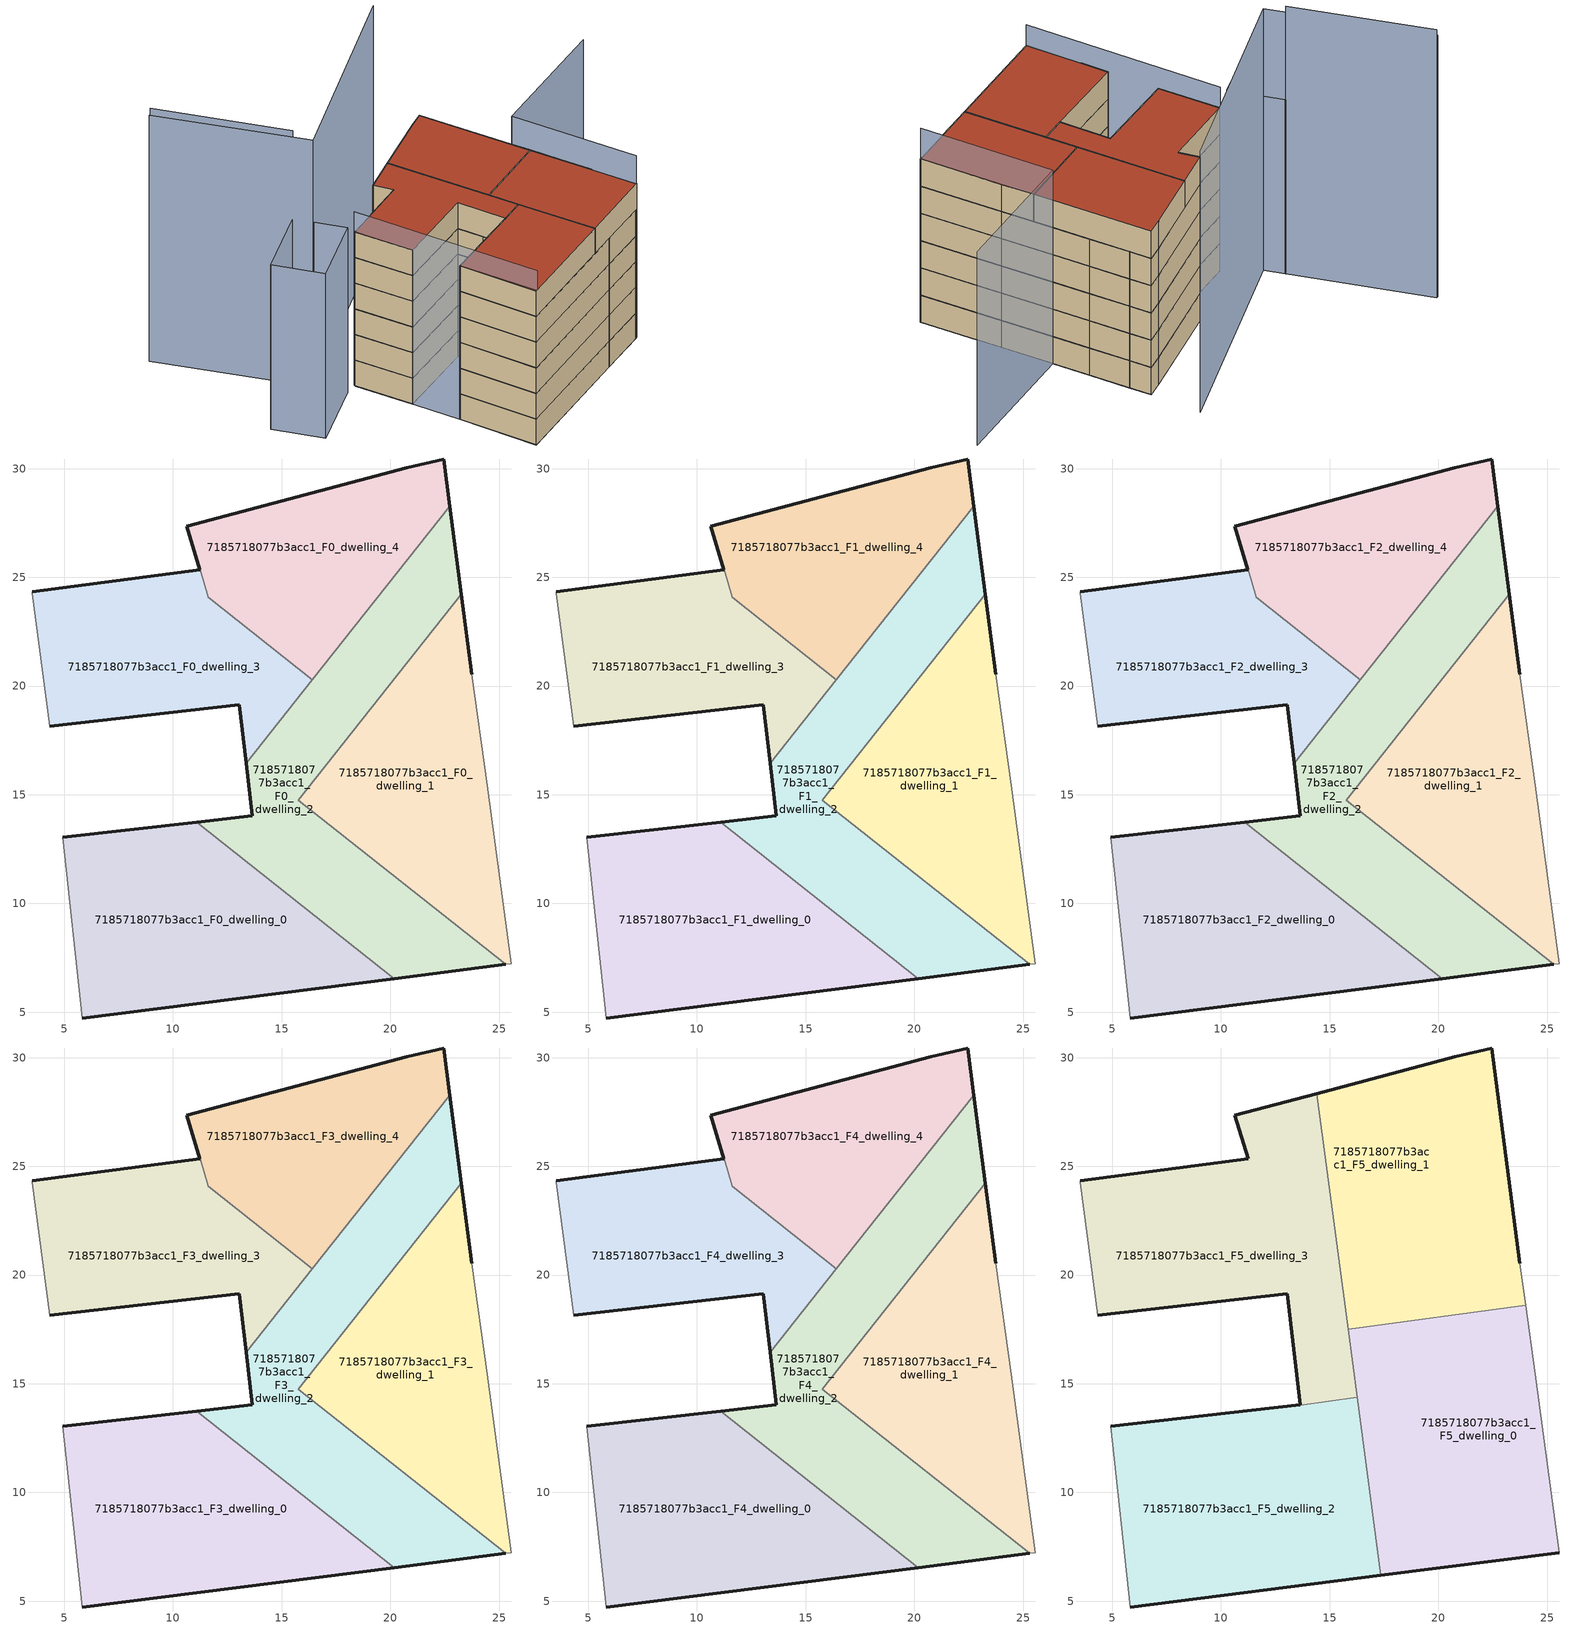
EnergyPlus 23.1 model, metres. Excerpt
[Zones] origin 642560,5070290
7185718077b3acc1_F0_dwelling_0
 floor ground (EU_floor_Construction): 20.18,6.55 11.1,13.75 4.94,13.04 5.84,4.73 z0
 wall outside (EU_wall_Construction): 4.94,13.04 11.1,13.75 / 20.18,6.55 5.84,4.73 z0:3
 wall to 7185718077b3acc1_F0_dwelling_2 (EU_wall_Construction): 11.1,13.75 20.18,6.55 z0:3
 wall adiabatic (EU_wall_Construction): 5.84,4.73 4.94,13.04 z0:3
7185718077b3acc1_F0_dwelling_1
 floor ground (EU_floor_Construction): 25.55,7.23 24.45,15.44 23.75,20.54 23.27,24.22 15.77,14.75 25.3,7.2 z0
 wall outside (EU_wall_Construction): 23.27,24.22 23.75,20.54 z0:3
 wall to 7185718077b3acc1_F0_dwelling_2 (EU_wall_Construction): 25.3,7.2 15.77,14.75 23.27,24.22 z0:3
 wall adiabatic (EU_wall_Construction): 23.75,20.54 24.45,15.44 25.55,7.23 25.3,7.2 z0:3
7185718077b3acc1_F0_dwelling_2
 floor ground (EU_floor_Construction): 25.3,7.2 15.77,14.75 23.27,24.22 22.74,28.28 13.36,16.45 13.65,14.04 11.1,13.75 20.18,6.55 z0
 wall outside (EU_wall_Construction): 22.74,28.28 23.27,24.22 / 25.3,7.2 20.18,6.55 / 11.1,13.75 13.65,14.04 13.36,16.45 z0:3
 wall to 7185718077b3acc1_F0_dwelling_4 (EU_wall_Construction): 16.41,20.29 22.74,28.28 z0:3
 wall to 7185718077b3acc1_F0_dwelling_3 (EU_wall_Construction): 13.36,16.45 16.41,20.29 z0:3
7185718077b3acc1_F0_dwelling_3
 floor ground (EU_floor_Construction): 13.36,16.45 16.41,20.29 11.62,24.09 11.25,25.35 3.54,24.35 3.54,24.25 4.34,18.14 13.05,19.14 z0
 wall outside (EU_wall_Construction): 3.54,24.35 11.25,25.35 / 13.36,16.45 13.05,19.14 4.34,18.14 z0:3
 wall adiabatic (EU_wall_Construction): 4.34,18.14 3.54,24.25 3.54,24.35 z0:3
 wall to 7185718077b3acc1_F0_dwelling_4 (EU_wall_Construction): 11.25,25.35 11.62,24.09 16.41,20.29 z0:3
7185718077b3acc1_F0_dwelling_4
 floor ground (EU_floor_Construction): 16.41,20.29 22.74,28.28 22.45,30.45 20.75,30.05 10.65,27.35 11.62,24.09 z0
 wall outside (EU_wall_Construction): 11.24,25.35 10.65,27.35 20.75,30.05 22.45,30.45 22.74,28.28 z0:3; 11.24,25.35,3 11.25,25.35,0 11.24,25.35,0
7185718077b3acc1_F1_dwelling_0
 floor to 7185718077b3acc1_F0_dwelling_0 (EU_floor_Construction): 20.18,6.55 11.1,13.75 4.94,13.04 5.84,4.73 z3
 wall outside (EU_wall_Construction): 4.94,13.04 11.1,13.75 / 20.18,6.55 5.84,4.73 z3:6
 wall to 7185718077b3acc1_F1_dwelling_2 (EU_wall_Construction): 11.1,13.75 20.18,6.55 z3:6
 wall adiabatic (EU_wall_Construction): 5.84,4.73 4.94,13.04 z3:6
7185718077b3acc1_F1_dwelling_1
 floor to 7185718077b3acc1_F0_dwelling_1 (EU_floor_Construction): 25.55,7.23 24.45,15.44 23.75,20.54 23.27,24.22 15.77,14.75 25.3,7.2 z3
 wall outside (EU_wall_Construction): 23.27,24.22 23.75,20.54 z3:6
 wall to 7185718077b3acc1_F1_dwelling_2 (EU_wall_Construction): 25.3,7.2 15.77,14.75 23.27,24.22 z3:6
 wall adiabatic (EU_wall_Construction): 23.75,20.54 24.45,15.44 25.55,7.23 25.3,7.2 z3:6
7185718077b3acc1_F1_dwelling_2
 floor to 7185718077b3acc1_F0_dwelling_2 (EU_floor_Construction): 25.3,7.2 15.77,14.75 23.27,24.22 22.74,28.28 13.36,16.45 13.65,14.04 11.1,13.75 20.18,6.55 z3
 wall outside (EU_wall_Construction): 22.74,28.28 23.27,24.22 / 25.3,7.2 20.18,6.55 / 11.1,13.75 13.65,14.04 13.36,16.45 z3:6
 wall to 7185718077b3acc1_F1_dwelling_4 (EU_wall_Construction): 16.41,20.29 22.74,28.28 z3:6
 wall to 7185718077b3acc1_F1_dwelling_3 (EU_wall_Construction): 13.36,16.45 16.41,20.29 z3:6
7185718077b3acc1_F1_dwelling_3
 floor to 7185718077b3acc1_F0_dwelling_3 (EU_floor_Construction): 13.36,16.45 16.41,20.29 11.62,24.09 11.25,25.35 3.54,24.35 3.54,24.25 4.34,18.14 13.05,19.14 z3
 wall outside (EU_wall_Construction): 3.54,24.35 11.25,25.35 / 13.36,16.45 13.05,19.14 4.34,18.14 z3:6
 wall adiabatic (EU_wall_Construction): 4.34,18.14 3.54,24.25 3.54,24.35 z3:6
 wall to 7185718077b3acc1_F1_dwelling_4 (EU_wall_Construction): 11.25,25.35 11.62,24.09 16.41,20.29 z3:6
7185718077b3acc1_F1_dwelling_4
 floor to 7185718077b3acc1_F0_dwelling_4 (EU_floor_Construction): 16.41,20.29 22.74,28.28 22.45,30.45 20.75,30.05 10.65,27.35 11.62,24.09 z3
 wall outside (EU_wall_Construction): 11.24,25.35 10.65,27.35 20.75,30.05 22.45,30.45 22.74,28.28 z3:6; 11.24,25.35,6 11.25,25.35,3 11.24,25.35,3
7185718077b3acc1_F2_dwelling_0
 floor to 7185718077b3acc1_F1_dwelling_0 (EU_floor_Construction): 20.18,6.55 11.1,13.75 4.94,13.04 5.84,4.73 z6
 wall outside (EU_wall_Construction): 4.94,13.04 11.1,13.75 / 20.18,6.55 5.84,4.73 z6:9
 wall to 7185718077b3acc1_F2_dwelling_2 (EU_wall_Construction): 11.1,13.75 20.18,6.55 z6:9
 wall adiabatic (EU_wall_Construction): 5.84,4.73 4.94,13.04 z6:9
7185718077b3acc1_F2_dwelling_1
 floor to 7185718077b3acc1_F1_dwelling_1 (EU_floor_Construction): 25.55,7.23 24.45,15.44 23.75,20.54 23.27,24.22 15.77,14.75 25.3,7.2 z6
 wall outside (EU_wall_Construction): 23.27,24.22 23.75,20.54 z6:9
 wall to 7185718077b3acc1_F2_dwelling_2 (EU_wall_Construction): 25.3,7.2 15.77,14.75 23.27,24.22 z6:9
 wall adiabatic (EU_wall_Construction): 23.75,20.54 24.45,15.44 25.55,7.23 25.3,7.2 z6:9
7185718077b3acc1_F2_dwelling_2
 floor to 7185718077b3acc1_F1_dwelling_2 (EU_floor_Construction): 25.3,7.2 15.77,14.75 23.27,24.22 22.74,28.28 13.36,16.45 13.65,14.04 11.1,13.75 20.18,6.55 z6
 wall outside (EU_wall_Construction): 22.74,28.28 23.27,24.22 / 25.3,7.2 20.18,6.55 / 11.1,13.75 13.65,14.04 13.36,16.45 z6:9
 wall to 7185718077b3acc1_F2_dwelling_4 (EU_wall_Construction): 16.41,20.29 22.74,28.28 z6:9
 wall to 7185718077b3acc1_F2_dwelling_3 (EU_wall_Construction): 13.36,16.45 16.41,20.29 z6:9
7185718077b3acc1_F2_dwelling_3
 floor to 7185718077b3acc1_F1_dwelling_3 (EU_floor_Construction): 13.36,16.45 16.41,20.29 11.62,24.09 11.25,25.35 3.54,24.35 3.54,24.25 4.34,18.14 13.05,19.14 z6
 wall outside (EU_wall_Construction): 3.54,24.35 11.25,25.35 / 13.36,16.45 13.05,19.14 4.34,18.14 z6:9
 wall adiabatic (EU_wall_Construction): 4.34,18.14 3.54,24.25 3.54,24.35 z6:9
 wall to 7185718077b3acc1_F2_dwelling_4 (EU_wall_Construction): 11.25,25.35 11.62,24.09 16.41,20.29 z6:9
7185718077b3acc1_F2_dwelling_4
 floor to 7185718077b3acc1_F1_dwelling_4 (EU_floor_Construction): 16.41,20.29 22.74,28.28 22.45,30.45 20.75,30.05 10.65,27.35 11.62,24.09 z6
 wall outside (EU_wall_Construction): 11.24,25.35 10.65,27.35 20.75,30.05 22.45,30.45 22.74,28.28 z6:9; 11.24,25.35,9 11.25,25.35,6 11.24,25.35,6
7185718077b3acc1_F3_dwelling_0
 floor to 7185718077b3acc1_F2_dwelling_0 (EU_floor_Construction): 20.18,6.55 11.1,13.75 4.94,13.04 5.84,4.73 z9
 wall outside (EU_wall_Construction): 4.94,13.04 11.1,13.75 / 20.18,6.55 5.84,4.73 z9:12
 wall to 7185718077b3acc1_F3_dwelling_2 (EU_wall_Construction): 11.1,13.75 20.18,6.55 z9:12
 wall adiabatic (EU_wall_Construction): 5.84,4.73 4.94,13.04 z9:12
7185718077b3acc1_F3_dwelling_1
 floor to 7185718077b3acc1_F2_dwelling_1 (EU_floor_Construction): 25.55,7.23 24.45,15.44 23.75,20.54 23.27,24.22 15.77,14.75 25.3,7.2 z9
 wall outside (EU_wall_Construction): 23.27,24.22 23.75,20.54 z9:12
 wall to 7185718077b3acc1_F3_dwelling_2 (EU_wall_Construction): 25.3,7.2 15.77,14.75 23.27,24.22 z9:12
 wall adiabatic (EU_wall_Construction): 23.75,20.54 24.45,15.44 25.55,7.23 25.3,7.2 z9:12
7185718077b3acc1_F3_dwelling_2
 floor to 7185718077b3acc1_F2_dwelling_2 (EU_floor_Construction): 25.3,7.2 15.77,14.75 23.27,24.22 22.74,28.28 13.36,16.45 13.65,14.04 11.1,13.75 20.18,6.55 z9
 wall outside (EU_wall_Construction): 22.74,28.28 23.27,24.22 / 25.3,7.2 20.18,6.55 / 11.1,13.75 13.65,14.04 13.36,16.45 z9:12
 wall to 7185718077b3acc1_F3_dwelling_4 (EU_wall_Construction): 16.41,20.29 22.74,28.28 z9:12
 wall to 7185718077b3acc1_F3_dwelling_3 (EU_wall_Construction): 13.36,16.45 16.41,20.29 z9:12
7185718077b3acc1_F3_dwelling_3
 floor to 7185718077b3acc1_F2_dwelling_3 (EU_floor_Construction): 13.36,16.45 16.41,20.29 11.62,24.09 11.25,25.35 3.54,24.35 3.54,24.25 4.34,18.14 13.05,19.14 z9
 wall outside (EU_wall_Construction): 3.54,24.35 11.25,25.35 / 13.36,16.45 13.05,19.14 4.34,18.14 z9:12
 wall adiabatic (EU_wall_Construction): 4.34,18.14 3.54,24.25 3.54,24.35 z9:12
 wall to 7185718077b3acc1_F3_dwelling_4 (EU_wall_Construction): 11.25,25.35 11.62,24.09 16.41,20.29 z9:12
7185718077b3acc1_F3_dwelling_4
 floor to 7185718077b3acc1_F2_dwelling_4 (EU_floor_Construction): 16.41,20.29 22.74,28.28 22.45,30.45 20.75,30.05 10.65,27.35 11.62,24.09 z9
 wall outside (EU_wall_Construction): 11.24,25.35 10.65,27.35 20.75,30.05 22.45,30.45 22.74,28.28 z9:12; 11.24,25.35,12 11.25,25.35,9 11.24,25.35,9
7185718077b3acc1_F4_dwelling_0
 floor to 7185718077b3acc1_F3_dwelling_0 (EU_floor_Construction): 20.18,6.55 11.1,13.75 4.94,13.04 5.84,4.73 z12
 wall outside (EU_wall_Construction): 4.94,13.04 11.1,13.75 / 20.18,6.55 5.84,4.73 z12:15
 wall to 7185718077b3acc1_F4_dwelling_2 (EU_wall_Construction): 11.1,13.75 20.18,6.55 z12:15
 wall adiabatic (EU_wall_Construction): 5.84,4.73 4.94,13.04 z12:15
7185718077b3acc1_F4_dwelling_1
 floor to 7185718077b3acc1_F3_dwelling_1 (EU_floor_Construction): 25.55,7.23 24.45,15.44 23.75,20.54 23.27,24.22 15.77,14.75 25.3,7.2 z12
 wall outside (EU_wall_Construction): 23.27,24.22 23.75,20.54 z12:15
 wall to 7185718077b3acc1_F4_dwelling_2 (EU_wall_Construction): 25.3,7.2 15.77,14.75 23.27,24.22 z12:15
 wall adiabatic (EU_wall_Construction): 23.75,20.54 24.45,15.44 25.55,7.23 25.3,7.2 z12:15
7185718077b3acc1_F4_dwelling_2
 floor to 7185718077b3acc1_F3_dwelling_2 (EU_floor_Construction): 25.3,7.2 15.77,14.75 23.27,24.22 22.74,28.28 13.36,16.45 13.65,14.04 11.1,13.75 20.18,6.55 z12
 wall outside (EU_wall_Construction): 22.74,28.28 23.27,24.22 / 25.3,7.2 20.18,6.55 / 11.1,13.75 13.65,14.04 13.36,16.45 z12:15
 wall to 7185718077b3acc1_F4_dwelling_4 (EU_wall_Construction): 16.41,20.29 22.74,28.28 z12:15
 wall to 7185718077b3acc1_F4_dwelling_3 (EU_wall_Construction): 13.36,16.45 16.41,20.29 z12:15
7185718077b3acc1_F4_dwelling_3
 floor to 7185718077b3acc1_F3_dwelling_3 (EU_floor_Construction): 13.36,16.45 16.41,20.29 11.62,24.09 11.25,25.35 3.54,24.35 3.54,24.25 4.34,18.14 13.05,19.14 z12
 wall outside (EU_wall_Construction): 3.54,24.35 11.25,25.35 / 13.36,16.45 13.05,19.14 4.34,18.14 z12:15
 wall adiabatic (EU_wall_Construction): 4.34,18.14 3.54,24.25 3.54,24.35 z12:15
 wall to 7185718077b3acc1_F4_dwelling_4 (EU_wall_Construction): 11.25,25.35 11.62,24.09 16.41,20.29 z12:15
7185718077b3acc1_F4_dwelling_4
 floor to 7185718077b3acc1_F3_dwelling_4 (EU_floor_Construction): 16.41,20.29 22.74,28.28 22.45,30.45 20.75,30.05 10.65,27.35 11.62,24.09 z12
 wall outside (EU_wall_Construction): 11.24,25.35 10.65,27.35 20.75,30.05 22.45,30.45 22.74,28.28 z12:15; 11.24,25.35,15 11.25,25.35,12 11.24,25.35,12
7185718077b3acc1_F5_dwelling_0
 floor to 7185718077b3acc1_F4_dwelling_1 (EU_floor_Construction): 25.55,7.23 24.45,15.44 24.02,18.6 18.2,17.83 16.15,15.24 16.27,14.36 25.3,7.2 z15
 floor to 7185718077b3acc1_F4_dwelling_2 (EU_floor_Construction): 25.3,7.2 16.27,14.36 16.97,9.09 20.18,6.55 z15; 16.15,15.24 18.2,17.83 15.85,17.51 z15
 floor to 7185718077b3acc1_F4_dwelling_0 (EU_floor_Construction): 20.18,6.55 16.97,9.09 17.36,6.19 z15
 wall outside (EU_wall_Construction): 25.55,7.23 17.36,6.19 z15:18
 wall to 7185718077b3acc1_F5_dwelling_1 (EU_wall_Construction): 15.85,17.51 24.02,18.6 z15:18
 wall adiabatic (EU_wall_Construction): 24.02,18.6 24.45,15.44 25.55,7.23 z15:18
 wall to 7185718077b3acc1_F5_dwelling_2 (EU_wall_Construction): 17.36,6.19 16.27,14.37 z15:18
 wall to 7185718077b3acc1_F5_dwelling_3 (EU_wall_Construction): 16.27,14.37 15.85,17.51 z15:18
 roof outside (EU_roof_Construction): 24.02,18.6 24.45,15.44 25.55,7.23 17.36,6.19 15.85,17.51 z18
7185718077b3acc1_F5_dwelling_1
 floor to 7185718077b3acc1_F4_dwelling_4 (EU_floor_Construction): 16.41,20.29 22.74,28.27 22.45,30.45 20.75,30.05 14.4,28.35 15.36,21.12 z15
 floor to 7185718077b3acc1_F4_dwelling_1 (EU_floor_Construction): 24.02,18.6 23.75,20.54 23.27,24.22 18.2,17.83 z15
 floor to 7185718077b3acc1_F4_dwelling_3 (EU_floor_Construction): 15.61,19.28 16.41,20.29 15.36,21.12 z15
 floor to 7185718077b3acc1_F4_dwelling_2 (EU_floor_Construction): 18.2,17.83 23.27,24.22 22.74,28.27 15.61,19.28 15.85,17.51 z15
 wall outside (EU_wall_Construction): 14.4,28.35 20.75,30.05 22.45,30.45 23.75,20.54 z15:18
 wall adiabatic (EU_wall_Construction): 23.75,20.54 24.02,18.6 z15:18
 wall to 7185718077b3acc1_F5_dwelling_3 (EU_wall_Construction): 15.85,17.51 14.4,28.35 z15:18
 roof outside (EU_roof_Construction): 22.45,30.45 23.75,20.54 24.02,18.6 15.85,17.51 14.4,28.35 20.75,30.05 z18
7185718077b3acc1_F5_dwelling_2
 floor to 7185718077b3acc1_F4_dwelling_0 (EU_floor_Construction): 17.36,6.19 16.97,9.09 11.1,13.75 4.94,13.04 5.84,4.73 z15
 floor to 7185718077b3acc1_F4_dwelling_2 (EU_floor_Construction): 16.97,9.09 16.27,14.36 16.25,14.37 13.65,14.02 13.64,14.04 11.1,13.75 z15
 wall outside (EU_wall_Construction): 4.94,13.04 13.64,14.04 / 17.36,6.19 5.84,4.73 z15:18
 wall to 7185718077b3acc1_F5_dwelling_3 (EU_wall_Construction): 13.64,14.04 13.65,14.02 16.27,14.37 z15:18
 wall adiabatic (EU_wall_Construction): 5.84,4.73 4.94,13.04 z15:18
 roof outside (EU_roof_Construction): 16.27,14.37 17.36,6.19 5.84,4.73 4.94,13.04 13.64,14.04 13.65,14.02 z18
7185718077b3acc1_F5_dwelling_3
 floor to 7185718077b3acc1_F4_dwelling_2 (EU_floor_Construction): 16.25,14.37 15.77,14.75 16.15,15.24 15.61,19.28 13.36,16.45 13.65,14.04 13.65,14.02 z15
 floor to 7185718077b3acc1_F4_dwelling_3 (EU_floor_Construction): 13.36,16.45 15.61,19.28 15.36,21.12 11.62,24.09 11.25,25.35 3.54,24.35 3.54,24.25 4.34,18.14 13.05,19.14 z15
 floor to 7185718077b3acc1_F4_dwelling_1 (EU_floor_Construction): 16.27,14.37 16.15,15.24 15.77,14.75 16.25,14.37 z15
 floor to 7185718077b3acc1_F4_dwelling_4 (EU_floor_Construction): 15.36,21.12 14.4,28.35 10.65,27.35 11.62,24.09 z15
 wall outside (EU_wall_Construction): 13.64,14.04 13.05,19.14 4.34,18.14 / 3.54,24.35 11.25,25.35 10.65,27.35 14.4,28.35 z15:18
 wall adiabatic (EU_wall_Construction): 4.34,18.14 3.54,24.25 3.54,24.35 z15:18
 roof outside (EU_roof_Construction): 14.4,28.35 16.27,14.37 13.65,14.02 13.64,14.04 13.05,19.14 4.34,18.14 3.54,24.25 3.54,24.35 11.25,25.35 10.65,27.35 z18
shading: 3.57,24.41 5.97,4.75 z0:20.3; 25.46,7.22 23.75,20.54 / 23.75,20.54 37.76,22.34 z0:21.3; -6.84,26.66 0.45,29.36 / 0.45,29.36 2.34,24.25 / 2.34,24.25 -4.95,21.56 / -4.95,21.56 -6.84,26.66 z0:19.2; -4.51,42.42 0.44,29.35 z0:29.5; 22.09,35.56 1.15,27.42 / 1.15,27.42 -4.68,42.43 z0:28.8
[Building]
EU S2 Campaign: North Axis=0; Terrain=City; Solar Distribution=FullExterior
[Site:Location]
Lyon-Bron: Latitude=45.75; Longitude=5; Time Zone=1; Elevation=198
[SizingPeriod:WeatherFileDays]
AnnualSizingPeriod: Begin Month=1; Begin Day of Month=1; End Month=12; End Day of Month=31; Day of Week for Start Day=Monday; Use Weather File Daylight Saving Period=No; Use Weather File Rain and Snow Indicators=No
[MATERIAL]
EU_InternalMass_Material: Roughness=MediumRough; Thickness=0.1; Conductivity=1; Density=1800; Specific Heat=900; Thermal Absorptance=0.9; Solar Absorptance=0.7; Visible Absorptance=0.7
[MATERIAL:NOMASS] Roughness=MediumRough; Thermal Absorptance=0.9; Solar Absorptance=0.7; Visible Absorptance=0.7
Name | Thermal Resistance
EU_wall_NoMass | 0.776494
EU_roof_NoMass | 0.486893
EU_floor_NoMass | 0.421597
[CONSTRUCTION]
EU_wall_Construction: EU_wall_NoMass
EU_roof_Construction: EU_roof_NoMass
EU_floor_Construction: EU_floor_NoMass
EU_InternalMass_Construction: EU_InternalMass_Material
[ZONE] Type=1; Multiplier=1; Ceiling Height=autocalculate; Floor Area=autocalculate; Part of Total Floor Area=Yes
Name | Volume
7185718077b3acc1_F0_dwelling_0; 7185718077b3acc1_F1_dwelling_0; 7185718077b3acc1_F2_dwelling_0; 7185718077b3acc1_F3_dwelling_0; 7185718077b3acc1_F4_dwelling_0 | 257.259
7185718077b3acc1_F5_dwelling_0 | 283.586
7185718077b3acc1_F0_dwelling_1; 7185718077b3acc1_F1_dwelling_1; 7185718077b3acc1_F2_dwelling_1; 7185718077b3acc1_F3_dwelling_1; 7185718077b3acc1_F4_dwelling_1 | 226.863
7185718077b3acc1_F5_dwelling_1 | 283.587
7185718077b3acc1_F0_dwelling_2; 7185718077b3acc1_F1_dwelling_2; 7185718077b3acc1_F2_dwelling_2; 7185718077b3acc1_F3_dwelling_2; 7185718077b3acc1_F4_dwelling_2 | 257.278
7185718077b3acc1_F5_dwelling_2 | 286.146
7185718077b3acc1_F0_dwelling_3; 7185718077b3acc1_F1_dwelling_3; 7185718077b3acc1_F2_dwelling_3; 7185718077b3acc1_F3_dwelling_3; 7185718077b3acc1_F4_dwelling_3 | 198.515
7185718077b3acc1_F5_dwelling_3 | 281.04
7185718077b3acc1_F0_dwelling_4; 7185718077b3acc1_F1_dwelling_4; 7185718077b3acc1_F2_dwelling_4; 7185718077b3acc1_F3_dwelling_4; 7185718077b3acc1_F4_dwelling_4 | 194.441
[INTERNALMASS] Construction=EU_InternalMass_Construction
Name | Zone or ZoneList | Surface Area
7185718077b3acc1_F0_dwelling_0_EU_InternalMass | 7185718077b3acc1_F0_dwelling_0 | 85.7509
7185718077b3acc1_F0_dwelling_1_EU_InternalMass | 7185718077b3acc1_F0_dwelling_1 | 75.6219
7185718077b3acc1_F0_dwelling_2_EU_InternalMass | 7185718077b3acc1_F0_dwelling_2 | 85.7592
7185718077b3acc1_F0_dwelling_3_EU_InternalMass | 7185718077b3acc1_F0_dwelling_3 | 66.1717
7185718077b3acc1_F0_dwelling_4_EU_InternalMass | 7185718077b3acc1_F0_dwelling_4 | 64.8128
7185718077b3acc1_F1_dwelling_0_EU_InternalMass | 7185718077b3acc1_F1_dwelling_0 | 85.7509
7185718077b3acc1_F1_dwelling_1_EU_InternalMass | 7185718077b3acc1_F1_dwelling_1 | 75.6219
7185718077b3acc1_F1_dwelling_2_EU_InternalMass | 7185718077b3acc1_F1_dwelling_2 | 85.7592
7185718077b3acc1_F1_dwelling_3_EU_InternalMass | 7185718077b3acc1_F1_dwelling_3 | 66.1717
7185718077b3acc1_F1_dwelling_4_EU_InternalMass | 7185718077b3acc1_F1_dwelling_4 | 64.8128
7185718077b3acc1_F2_dwelling_0_EU_InternalMass | 7185718077b3acc1_F2_dwelling_0 | 85.7509
7185718077b3acc1_F2_dwelling_1_EU_InternalMass | 7185718077b3acc1_F2_dwelling_1 | 75.6219
7185718077b3acc1_F2_dwelling_2_EU_InternalMass | 7185718077b3acc1_F2_dwelling_2 | 85.7592
7185718077b3acc1_F2_dwelling_3_EU_InternalMass | 7185718077b3acc1_F2_dwelling_3 | 66.1717
7185718077b3acc1_F2_dwelling_4_EU_InternalMass | 7185718077b3acc1_F2_dwelling_4 | 64.8128
7185718077b3acc1_F3_dwelling_0_EU_InternalMass | 7185718077b3acc1_F3_dwelling_0 | 85.7509
7185718077b3acc1_F3_dwelling_1_EU_InternalMass | 7185718077b3acc1_F3_dwelling_1 | 75.6219
7185718077b3acc1_F3_dwelling_2_EU_InternalMass | 7185718077b3acc1_F3_dwelling_2 | 85.7592
7185718077b3acc1_F3_dwelling_3_EU_InternalMass | 7185718077b3acc1_F3_dwelling_3 | 66.1717
7185718077b3acc1_F3_dwelling_4_EU_InternalMass | 7185718077b3acc1_F3_dwelling_4 | 64.8128
7185718077b3acc1_F4_dwelling_0_EU_InternalMass | 7185718077b3acc1_F4_dwelling_0 | 85.7509
7185718077b3acc1_F4_dwelling_1_EU_InternalMass | 7185718077b3acc1_F4_dwelling_1 | 75.6219
7185718077b3acc1_F4_dwelling_2_EU_InternalMass | 7185718077b3acc1_F4_dwelling_2 | 85.7592
7185718077b3acc1_F4_dwelling_3_EU_InternalMass | 7185718077b3acc1_F4_dwelling_3 | 66.1717
7185718077b3acc1_F4_dwelling_4_EU_InternalMass | 7185718077b3acc1_F4_dwelling_4 | 64.8128
7185718077b3acc1_F5_dwelling_0_EU_InternalMass | 7185718077b3acc1_F5_dwelling_0 | 94.5285
7185718077b3acc1_F5_dwelling_1_EU_InternalMass | 7185718077b3acc1_F5_dwelling_1 | 94.5291
7185718077b3acc1_F5_dwelling_2_EU_InternalMass | 7185718077b3acc1_F5_dwelling_2 | 95.3826
7185718077b3acc1_F5_dwelling_3_EU_InternalMass | 7185718077b3acc1_F5_dwelling_3 | 93.6796
[OTHEREQUIPMENT] Fuel Type=Electricity; Design Level Calculation Method=Watts/Area; Power per Zone Floor Area=1; Fraction Latent=0; Fraction Radiant=0; Fraction Lost=0; Carbon Dioxide Generation Rate=0; EndUse Subcategory=EU_Step8_InternalGains
Name | Zone or ZoneList or Space or SpaceList | Schedule
EU_Step8_InternalGain_7185718077b3acc1_F0_dwelling_0_f000 | 7185718077b3acc1_F0_dwelling_0 | EU_Step8_GainSchedule_7185718077b3acc1_F0_dwelling_0_f000
EU_Step8_InternalGain_7185718077b3acc1_F0_dwelling_1_f000 | 7185718077b3acc1_F0_dwelling_1 | EU_Step8_GainSchedule_7185718077b3acc1_F0_dwelling_1_f000
EU_Step8_InternalGain_7185718077b3acc1_F0_dwelling_2_f000 | 7185718077b3acc1_F0_dwelling_2 | EU_Step8_GainSchedule_7185718077b3acc1_F0_dwelling_2_f000
EU_Step8_InternalGain_7185718077b3acc1_F0_dwelling_3_f000 | 7185718077b3acc1_F0_dwelling_3 | EU_Step8_GainSchedule_7185718077b3acc1_F0_dwelling_3_f000
EU_Step8_InternalGain_7185718077b3acc1_F0_dwelling_4_f000 | 7185718077b3acc1_F0_dwelling_4 | EU_Step8_GainSchedule_7185718077b3acc1_F0_dwelling_4_f000
EU_Step8_InternalGain_7185718077b3acc1_F1_dwelling_0_f000 | 7185718077b3acc1_F1_dwelling_0 | EU_Step8_GainSchedule_7185718077b3acc1_F1_dwelling_0_f000
EU_Step8_InternalGain_7185718077b3acc1_F1_dwelling_1_f000 | 7185718077b3acc1_F1_dwelling_1 | EU_Step8_GainSchedule_7185718077b3acc1_F1_dwelling_1_f000
EU_Step8_InternalGain_7185718077b3acc1_F1_dwelling_2_f000 | 7185718077b3acc1_F1_dwelling_2 | EU_Step8_GainSchedule_7185718077b3acc1_F1_dwelling_2_f000
EU_Step8_InternalGain_7185718077b3acc1_F1_dwelling_3_f000 | 7185718077b3acc1_F1_dwelling_3 | EU_Step8_GainSchedule_7185718077b3acc1_F1_dwelling_3_f000
EU_Step8_InternalGain_7185718077b3acc1_F1_dwelling_4_f000 | 7185718077b3acc1_F1_dwelling_4 | EU_Step8_GainSchedule_7185718077b3acc1_F1_dwelling_4_f000
EU_Step8_InternalGain_7185718077b3acc1_F2_dwelling_0_f000 | 7185718077b3acc1_F2_dwelling_0 | EU_Step8_GainSchedule_7185718077b3acc1_F2_dwelling_0_f000
EU_Step8_InternalGain_7185718077b3acc1_F2_dwelling_1_f000 | 7185718077b3acc1_F2_dwelling_1 | EU_Step8_GainSchedule_7185718077b3acc1_F2_dwelling_1_f000
EU_Step8_InternalGain_7185718077b3acc1_F2_dwelling_2_f000 | 7185718077b3acc1_F2_dwelling_2 | EU_Step8_GainSchedule_7185718077b3acc1_F2_dwelling_2_f000
EU_Step8_InternalGain_7185718077b3acc1_F2_dwelling_3_f000 | 7185718077b3acc1_F2_dwelling_3 | EU_Step8_GainSchedule_7185718077b3acc1_F2_dwelling_3_f000
EU_Step8_InternalGain_7185718077b3acc1_F2_dwelling_4_f000 | 7185718077b3acc1_F2_dwelling_4 | EU_Step8_GainSchedule_7185718077b3acc1_F2_dwelling_4_f000
EU_Step8_InternalGain_7185718077b3acc1_F3_dwelling_0_f000 | 7185718077b3acc1_F3_dwelling_0 | EU_Step8_GainSchedule_7185718077b3acc1_F3_dwelling_0_f000
EU_Step8_InternalGain_7185718077b3acc1_F3_dwelling_1_f000 | 7185718077b3acc1_F3_dwelling_1 | EU_Step8_GainSchedule_7185718077b3acc1_F3_dwelling_1_f000
EU_Step8_InternalGain_7185718077b3acc1_F3_dwelling_2_f000 | 7185718077b3acc1_F3_dwelling_2 | EU_Step8_GainSchedule_7185718077b3acc1_F3_dwelling_2_f000
EU_Step8_InternalGain_7185718077b3acc1_F3_dwelling_3_f000 | 7185718077b3acc1_F3_dwelling_3 | EU_Step8_GainSchedule_7185718077b3acc1_F3_dwelling_3_f000
EU_Step8_InternalGain_7185718077b3acc1_F3_dwelling_4_f000 | 7185718077b3acc1_F3_dwelling_4 | EU_Step8_GainSchedule_7185718077b3acc1_F3_dwelling_4_f000
EU_Step8_InternalGain_7185718077b3acc1_F4_dwelling_0_f000 | 7185718077b3acc1_F4_dwelling_0 | EU_Step8_GainSchedule_7185718077b3acc1_F4_dwelling_0_f000
EU_Step8_InternalGain_7185718077b3acc1_F4_dwelling_1_f000 | 7185718077b3acc1_F4_dwelling_1 | EU_Step8_GainSchedule_7185718077b3acc1_F4_dwelling_1_f000
EU_Step8_InternalGain_7185718077b3acc1_F4_dwelling_2_f000 | 7185718077b3acc1_F4_dwelling_2 | EU_Step8_GainSchedule_7185718077b3acc1_F4_dwelling_2_f000
EU_Step8_InternalGain_7185718077b3acc1_F4_dwelling_3_f000 | 7185718077b3acc1_F4_dwelling_3 | EU_Step8_GainSchedule_7185718077b3acc1_F4_dwelling_3_f000
EU_Step8_InternalGain_7185718077b3acc1_F4_dwelling_4_f000 | 7185718077b3acc1_F4_dwelling_4 | EU_Step8_GainSchedule_7185718077b3acc1_F4_dwelling_4_f000
EU_Step8_InternalGain_7185718077b3acc1_F5_dwelling_0_f000 | 7185718077b3acc1_F5_dwelling_0 | EU_Step8_GainSchedule_7185718077b3acc1_F5_dwelling_0_f000
EU_Step8_InternalGain_7185718077b3acc1_F5_dwelling_1_f000 | 7185718077b3acc1_F5_dwelling_1 | EU_Step8_GainSchedule_7185718077b3acc1_F5_dwelling_1_f000
EU_Step8_InternalGain_7185718077b3acc1_F5_dwelling_2_f000 | 7185718077b3acc1_F5_dwelling_2 | EU_Step8_GainSchedule_7185718077b3acc1_F5_dwelling_2_f000
EU_Step8_InternalGain_7185718077b3acc1_F5_dwelling_3_f000 | 7185718077b3acc1_F5_dwelling_3 | EU_Step8_GainSchedule_7185718077b3acc1_F5_dwelling_3_f000
[ZONEVENTILATION:DESIGNFLOWRATE] Schedule=EU_AlwaysOn; Design Flow Rate Calculation Method=AirChanges/Hour; Air Changes per Hour=0.693814; Ventilation Type=Natural; Fan Pressure Rise=0; Fan Total Efficiency=1; Constant Term Coefficient=1; Temperature Term Coefficient=0; Velocity Term Coefficient=0; Velocity Squared Term Coefficient=0; Minimum Indoor Temperature=-100; Maximum Indoor Temperature=100; Delta Temperature=-100; Minimum Outdoor Temperature=-100; Maximum Outdoor Temperature=100; Maximum Wind Speed=40
Name | Zone or ZoneList or Space or SpaceList
EU_ConstantAir_7185718077b3acc1_F0_dwelling_0 | 7185718077b3acc1_F0_dwelling_0
EU_ConstantAir_7185718077b3acc1_F0_dwelling_1 | 7185718077b3acc1_F0_dwelling_1
EU_ConstantAir_7185718077b3acc1_F0_dwelling_2 | 7185718077b3acc1_F0_dwelling_2
EU_ConstantAir_7185718077b3acc1_F0_dwelling_3 | 7185718077b3acc1_F0_dwelling_3
EU_ConstantAir_7185718077b3acc1_F0_dwelling_4 | 7185718077b3acc1_F0_dwelling_4
EU_ConstantAir_7185718077b3acc1_F1_dwelling_0 | 7185718077b3acc1_F1_dwelling_0
EU_ConstantAir_7185718077b3acc1_F1_dwelling_1 | 7185718077b3acc1_F1_dwelling_1
EU_ConstantAir_7185718077b3acc1_F1_dwelling_2 | 7185718077b3acc1_F1_dwelling_2
EU_ConstantAir_7185718077b3acc1_F1_dwelling_3 | 7185718077b3acc1_F1_dwelling_3
EU_ConstantAir_7185718077b3acc1_F1_dwelling_4 | 7185718077b3acc1_F1_dwelling_4
EU_ConstantAir_7185718077b3acc1_F2_dwelling_0 | 7185718077b3acc1_F2_dwelling_0
EU_ConstantAir_7185718077b3acc1_F2_dwelling_1 | 7185718077b3acc1_F2_dwelling_1
EU_ConstantAir_7185718077b3acc1_F2_dwelling_2 | 7185718077b3acc1_F2_dwelling_2
EU_ConstantAir_7185718077b3acc1_F2_dwelling_3 | 7185718077b3acc1_F2_dwelling_3
EU_ConstantAir_7185718077b3acc1_F2_dwelling_4 | 7185718077b3acc1_F2_dwelling_4
EU_ConstantAir_7185718077b3acc1_F3_dwelling_0 | 7185718077b3acc1_F3_dwelling_0
EU_ConstantAir_7185718077b3acc1_F3_dwelling_1 | 7185718077b3acc1_F3_dwelling_1
EU_ConstantAir_7185718077b3acc1_F3_dwelling_2 | 7185718077b3acc1_F3_dwelling_2
EU_ConstantAir_7185718077b3acc1_F3_dwelling_3 | 7185718077b3acc1_F3_dwelling_3
EU_ConstantAir_7185718077b3acc1_F3_dwelling_4 | 7185718077b3acc1_F3_dwelling_4
EU_ConstantAir_7185718077b3acc1_F4_dwelling_0 | 7185718077b3acc1_F4_dwelling_0
EU_ConstantAir_7185718077b3acc1_F4_dwelling_1 | 7185718077b3acc1_F4_dwelling_1
EU_ConstantAir_7185718077b3acc1_F4_dwelling_2 | 7185718077b3acc1_F4_dwelling_2
EU_ConstantAir_7185718077b3acc1_F4_dwelling_3 | 7185718077b3acc1_F4_dwelling_3
EU_ConstantAir_7185718077b3acc1_F4_dwelling_4 | 7185718077b3acc1_F4_dwelling_4
EU_ConstantAir_7185718077b3acc1_F5_dwelling_0 | 7185718077b3acc1_F5_dwelling_0
EU_ConstantAir_7185718077b3acc1_F5_dwelling_1 | 7185718077b3acc1_F5_dwelling_1
EU_ConstantAir_7185718077b3acc1_F5_dwelling_2 | 7185718077b3acc1_F5_dwelling_2
EU_ConstantAir_7185718077b3acc1_F5_dwelling_3 | 7185718077b3acc1_F5_dwelling_3
[HVACTEMPLATE:THERMOSTAT] Constant Heating Setpoint=20; Constant Cooling Setpoint=50
EU_HeatOnly_7185718077b3acc1_F0_dwelling_0; EU_HeatOnly_7185718077b3acc1_F0_dwelling_1; EU_HeatOnly_7185718077b3acc1_F0_dwelling_2; EU_HeatOnly_7185718077b3acc1_F0_dwelling_3; EU_HeatOnly_7185718077b3acc1_F0_dwelling_4; EU_HeatOnly_7185718077b3acc1_F1_dwelling_0; EU_HeatOnly_7185718077b3acc1_F1_dwelling_1; EU_HeatOnly_7185718077b3acc1_F1_dwelling_2; EU_HeatOnly_7185718077b3acc1_F1_dwelling_3; EU_HeatOnly_7185718077b3acc1_F1_dwelling_4; EU_HeatOnly_7185718077b3acc1_F2_dwelling_0; EU_HeatOnly_7185718077b3acc1_F2_dwelling_1; EU_HeatOnly_7185718077b3acc1_F2_dwelling_2; EU_HeatOnly_7185718077b3acc1_F2_dwelling_3; EU_HeatOnly_7185718077b3acc1_F2_dwelling_4; EU_HeatOnly_7185718077b3acc1_F3_dwelling_0; EU_HeatOnly_7185718077b3acc1_F3_dwelling_1; EU_HeatOnly_7185718077b3acc1_F3_dwelling_2; EU_HeatOnly_7185718077b3acc1_F3_dwelling_3; EU_HeatOnly_7185718077b3acc1_F3_dwelling_4; EU_HeatOnly_7185718077b3acc1_F4_dwelling_0; EU_HeatOnly_7185718077b3acc1_F4_dwelling_1; EU_HeatOnly_7185718077b3acc1_F4_dwelling_2; EU_HeatOnly_7185718077b3acc1_F4_dwelling_3; EU_HeatOnly_7185718077b3acc1_F4_dwelling_4; EU_HeatOnly_7185718077b3acc1_F5_dwelling_0; EU_HeatOnly_7185718077b3acc1_F5_dwelling_1; EU_HeatOnly_7185718077b3acc1_F5_dwelling_2; EU_HeatOnly_7185718077b3acc1_F5_dwelling_3
[HVACTEMPLATE:ZONE:IDEALLOADSAIRSYSTEM] System Availability Schedule=EU_AlwaysOn; Maximum Heating Supply Air Temperature=50; Minimum Cooling Supply Air Temperature=13; Maximum Heating Supply Air Humidity Ratio=0.0156; Minimum Cooling Supply Air Humidity Ratio=0.0077; Heating Limit=NoLimit; Cooling Limit=NoLimit; Heating Availability Schedule=EU_AlwaysOn; Cooling Availability Schedule=EU_CoolingOff; Dehumidification Control Type=ConstantSensibleHeatRatio; Cooling Sensible Heat Ratio=0.7; Dehumidification Setpoint=60; Humidification Control Type=None; Humidification Setpoint=30; Outdoor Air Method=None; Outdoor Air Flow Rate per Person=0.00944; Outdoor Air Flow Rate per Zone Floor Area=0; Outdoor Air Flow Rate per Zone=0; Demand Controlled Ventilation Type=None; Outdoor Air Economizer Type=NoEconomizer; Heat Recovery Type=None; Sensible Heat Recovery Effectiveness=0.7; Latent Heat Recovery Effectiveness=0.65
Name | Template Thermostat
7185718077b3acc1_F0_dwelling_0 | EU_HeatOnly_7185718077b3acc1_F0_dwelling_0
7185718077b3acc1_F0_dwelling_1 | EU_HeatOnly_7185718077b3acc1_F0_dwelling_1
7185718077b3acc1_F0_dwelling_2 | EU_HeatOnly_7185718077b3acc1_F0_dwelling_2
7185718077b3acc1_F0_dwelling_3 | EU_HeatOnly_7185718077b3acc1_F0_dwelling_3
7185718077b3acc1_F0_dwelling_4 | EU_HeatOnly_7185718077b3acc1_F0_dwelling_4
7185718077b3acc1_F1_dwelling_0 | EU_HeatOnly_7185718077b3acc1_F1_dwelling_0
7185718077b3acc1_F1_dwelling_1 | EU_HeatOnly_7185718077b3acc1_F1_dwelling_1
7185718077b3acc1_F1_dwelling_2 | EU_HeatOnly_7185718077b3acc1_F1_dwelling_2
7185718077b3acc1_F1_dwelling_3 | EU_HeatOnly_7185718077b3acc1_F1_dwelling_3
7185718077b3acc1_F1_dwelling_4 | EU_HeatOnly_7185718077b3acc1_F1_dwelling_4
7185718077b3acc1_F2_dwelling_0 | EU_HeatOnly_7185718077b3acc1_F2_dwelling_0
7185718077b3acc1_F2_dwelling_1 | EU_HeatOnly_7185718077b3acc1_F2_dwelling_1
7185718077b3acc1_F2_dwelling_2 | EU_HeatOnly_7185718077b3acc1_F2_dwelling_2
7185718077b3acc1_F2_dwelling_3 | EU_HeatOnly_7185718077b3acc1_F2_dwelling_3
7185718077b3acc1_F2_dwelling_4 | EU_HeatOnly_7185718077b3acc1_F2_dwelling_4
7185718077b3acc1_F3_dwelling_0 | EU_HeatOnly_7185718077b3acc1_F3_dwelling_0
7185718077b3acc1_F3_dwelling_1 | EU_HeatOnly_7185718077b3acc1_F3_dwelling_1
7185718077b3acc1_F3_dwelling_2 | EU_HeatOnly_7185718077b3acc1_F3_dwelling_2
7185718077b3acc1_F3_dwelling_3 | EU_HeatOnly_7185718077b3acc1_F3_dwelling_3
7185718077b3acc1_F3_dwelling_4 | EU_HeatOnly_7185718077b3acc1_F3_dwelling_4
7185718077b3acc1_F4_dwelling_0 | EU_HeatOnly_7185718077b3acc1_F4_dwelling_0
7185718077b3acc1_F4_dwelling_1 | EU_HeatOnly_7185718077b3acc1_F4_dwelling_1
7185718077b3acc1_F4_dwelling_2 | EU_HeatOnly_7185718077b3acc1_F4_dwelling_2
7185718077b3acc1_F4_dwelling_3 | EU_HeatOnly_7185718077b3acc1_F4_dwelling_3
7185718077b3acc1_F4_dwelling_4 | EU_HeatOnly_7185718077b3acc1_F4_dwelling_4
7185718077b3acc1_F5_dwelling_0 | EU_HeatOnly_7185718077b3acc1_F5_dwelling_0
7185718077b3acc1_F5_dwelling_1 | EU_HeatOnly_7185718077b3acc1_F5_dwelling_1
7185718077b3acc1_F5_dwelling_2 | EU_HeatOnly_7185718077b3acc1_F5_dwelling_2
7185718077b3acc1_F5_dwelling_3 | EU_HeatOnly_7185718077b3acc1_F5_dwelling_3
[SIZING:ZONE] Zone Cooling Design Supply Air Temperature Input Method=SupplyAirTemperature; Zone Cooling Design Supply Air Temperature=13; Zone Heating Design Supply Air Temperature Input Method=SupplyAirTemperature; Zone Heating Design Supply Air Temperature=50; Zone Cooling Design Supply Air Humidity Ratio=0.008; Zone Heating Design Supply Air Humidity Ratio=0.008; Cooling Design Air Flow Method=DesignDay; Cooling Design Air Flow Rate=0; Cooling Minimum Air Flow per Zone Floor Area=0.000762; Cooling Minimum Air Flow=0; Cooling Minimum Air Flow Fraction=0.2; Heating Design Air Flow Method=DesignDay; Heating Design Air Flow Rate=0; Heating Maximum Air Flow per Zone Floor Area=0.002032; Heating Maximum Air Flow=0.141576; Heating Maximum Air Flow Fraction=0.3; Account for Dedicated Outdoor Air System=No; Dedicated Outdoor Air System Control Strategy=NeutralSupplyAir; Dedicated Outdoor Air Low Setpoint Temperature for Design=autosize; Dedicated Outdoor Air High Setpoint Temperature for Design=autosize; Zone Load Sizing Method=Sensible Load Only No Latent Load; Zone Latent Cooling Design Supply Air Humidity Ratio Input Method=HumidityRatioDifference; Zone Cooling Design Supply Air Humidity Ratio Difference=0.005; Zone Latent Heating Design Supply Air Humidity Ratio Input Method=HumidityRatioDifference; Zone Humidification Design Supply Air Humidity Ratio Difference=0.005
7185718077b3acc1_F0_dwelling_0; 7185718077b3acc1_F0_dwelling_1; 7185718077b3acc1_F0_dwelling_2; 7185718077b3acc1_F0_dwelling_3; 7185718077b3acc1_F0_dwelling_4; 7185718077b3acc1_F1_dwelling_0; 7185718077b3acc1_F1_dwelling_1; 7185718077b3acc1_F1_dwelling_2; 7185718077b3acc1_F1_dwelling_3; 7185718077b3acc1_F1_dwelling_4; 7185718077b3acc1_F2_dwelling_0; 7185718077b3acc1_F2_dwelling_1; 7185718077b3acc1_F2_dwelling_2; 7185718077b3acc1_F2_dwelling_3; 7185718077b3acc1_F2_dwelling_4; 7185718077b3acc1_F3_dwelling_0; 7185718077b3acc1_F3_dwelling_1; 7185718077b3acc1_F3_dwelling_2; 7185718077b3acc1_F3_dwelling_3; 7185718077b3acc1_F3_dwelling_4; 7185718077b3acc1_F4_dwelling_0; 7185718077b3acc1_F4_dwelling_1; 7185718077b3acc1_F4_dwelling_2; 7185718077b3acc1_F4_dwelling_3; 7185718077b3acc1_F4_dwelling_4; 7185718077b3acc1_F5_dwelling_0; 7185718077b3acc1_F5_dwelling_1; 7185718077b3acc1_F5_dwelling_2; 7185718077b3acc1_F5_dwelling_3
[SCHEDULE:CONSTANT]
Name | Hourly Value
EU_AlwaysOn | 1
EU_CoolingOff | 0
[SCHEDULE:FILE] Column Number=1; Rows to Skip at Top=0; Number of Hours of Data=8760; Column Separator=Comma; Interpolate to Timestep=No; Minutes per Item=60; Adjust Schedule for Daylight Savings=Yes
Name | File
EU_Step8_GainSchedule_7185718077b3acc1_F0_dwelling_0_f000 | ../../schedules/7185718077b3acc1/7185718077b3acc1_F0_dwelling_0_f000_gain.csv
EU_Step8_GainSchedule_7185718077b3acc1_F0_dwelling_1_f000 | ../../schedules/7185718077b3acc1/7185718077b3acc1_F0_dwelling_1_f000_gain.csv
EU_Step8_GainSchedule_7185718077b3acc1_F0_dwelling_2_f000 | ../../schedules/7185718077b3acc1/7185718077b3acc1_F0_dwelling_2_f000_gain.csv
EU_Step8_GainSchedule_7185718077b3acc1_F0_dwelling_3_f000 | ../../schedules/7185718077b3acc1/7185718077b3acc1_F0_dwelling_3_f000_gain.csv
EU_Step8_GainSchedule_7185718077b3acc1_F0_dwelling_4_f000 | ../../schedules/7185718077b3acc1/7185718077b3acc1_F0_dwelling_4_f000_gain.csv
EU_Step8_GainSchedule_7185718077b3acc1_F1_dwelling_0_f000 | ../../schedules/7185718077b3acc1/7185718077b3acc1_F1_dwelling_0_f000_gain.csv
EU_Step8_GainSchedule_7185718077b3acc1_F1_dwelling_1_f000 | ../../schedules/7185718077b3acc1/7185718077b3acc1_F1_dwelling_1_f000_gain.csv
EU_Step8_GainSchedule_7185718077b3acc1_F1_dwelling_2_f000 | ../../schedules/7185718077b3acc1/7185718077b3acc1_F1_dwelling_2_f000_gain.csv
EU_Step8_GainSchedule_7185718077b3acc1_F1_dwelling_3_f000 | ../../schedules/7185718077b3acc1/7185718077b3acc1_F1_dwelling_3_f000_gain.csv
EU_Step8_GainSchedule_7185718077b3acc1_F1_dwelling_4_f000 | ../../schedules/7185718077b3acc1/7185718077b3acc1_F1_dwelling_4_f000_gain.csv
EU_Step8_GainSchedule_7185718077b3acc1_F2_dwelling_0_f000 | ../../schedules/7185718077b3acc1/7185718077b3acc1_F2_dwelling_0_f000_gain.csv
EU_Step8_GainSchedule_7185718077b3acc1_F2_dwelling_1_f000 | ../../schedules/7185718077b3acc1/7185718077b3acc1_F2_dwelling_1_f000_gain.csv
EU_Step8_GainSchedule_7185718077b3acc1_F2_dwelling_2_f000 | ../../schedules/7185718077b3acc1/7185718077b3acc1_F2_dwelling_2_f000_gain.csv
EU_Step8_GainSchedule_7185718077b3acc1_F2_dwelling_3_f000 | ../../schedules/7185718077b3acc1/7185718077b3acc1_F2_dwelling_3_f000_gain.csv
EU_Step8_GainSchedule_7185718077b3acc1_F2_dwelling_4_f000 | ../../schedules/7185718077b3acc1/7185718077b3acc1_F2_dwelling_4_f000_gain.csv
EU_Step8_GainSchedule_7185718077b3acc1_F3_dwelling_0_f000 | ../../schedules/7185718077b3acc1/7185718077b3acc1_F3_dwelling_0_f000_gain.csv
EU_Step8_GainSchedule_7185718077b3acc1_F3_dwelling_1_f000 | ../../schedules/7185718077b3acc1/7185718077b3acc1_F3_dwelling_1_f000_gain.csv
EU_Step8_GainSchedule_7185718077b3acc1_F3_dwelling_2_f000 | ../../schedules/7185718077b3acc1/7185718077b3acc1_F3_dwelling_2_f000_gain.csv
EU_Step8_GainSchedule_7185718077b3acc1_F3_dwelling_3_f000 | ../../schedules/7185718077b3acc1/7185718077b3acc1_F3_dwelling_3_f000_gain.csv
EU_Step8_GainSchedule_7185718077b3acc1_F3_dwelling_4_f000 | ../../schedules/7185718077b3acc1/7185718077b3acc1_F3_dwelling_4_f000_gain.csv
EU_Step8_GainSchedule_7185718077b3acc1_F4_dwelling_0_f000 | ../../schedules/7185718077b3acc1/7185718077b3acc1_F4_dwelling_0_f000_gain.csv
EU_Step8_GainSchedule_7185718077b3acc1_F4_dwelling_1_f000 | ../../schedules/7185718077b3acc1/7185718077b3acc1_F4_dwelling_1_f000_gain.csv
EU_Step8_GainSchedule_7185718077b3acc1_F4_dwelling_2_f000 | ../../schedules/7185718077b3acc1/7185718077b3acc1_F4_dwelling_2_f000_gain.csv
EU_Step8_GainSchedule_7185718077b3acc1_F4_dwelling_3_f000 | ../../schedules/7185718077b3acc1/7185718077b3acc1_F4_dwelling_3_f000_gain.csv
EU_Step8_GainSchedule_7185718077b3acc1_F4_dwelling_4_f000 | ../../schedules/7185718077b3acc1/7185718077b3acc1_F4_dwelling_4_f000_gain.csv
EU_Step8_GainSchedule_7185718077b3acc1_F5_dwelling_0_f000 | ../../schedules/7185718077b3acc1/7185718077b3acc1_F5_dwelling_0_f000_gain.csv
EU_Step8_GainSchedule_7185718077b3acc1_F5_dwelling_1_f000 | ../../schedules/7185718077b3acc1/7185718077b3acc1_F5_dwelling_1_f000_gain.csv
EU_Step8_GainSchedule_7185718077b3acc1_F5_dwelling_2_f000 | ../../schedules/7185718077b3acc1/7185718077b3acc1_F5_dwelling_2_f000_gain.csv
EU_Step8_GainSchedule_7185718077b3acc1_F5_dwelling_3_f000 | ../../schedules/7185718077b3acc1/7185718077b3acc1_F5_dwelling_3_f000_gain.csv
